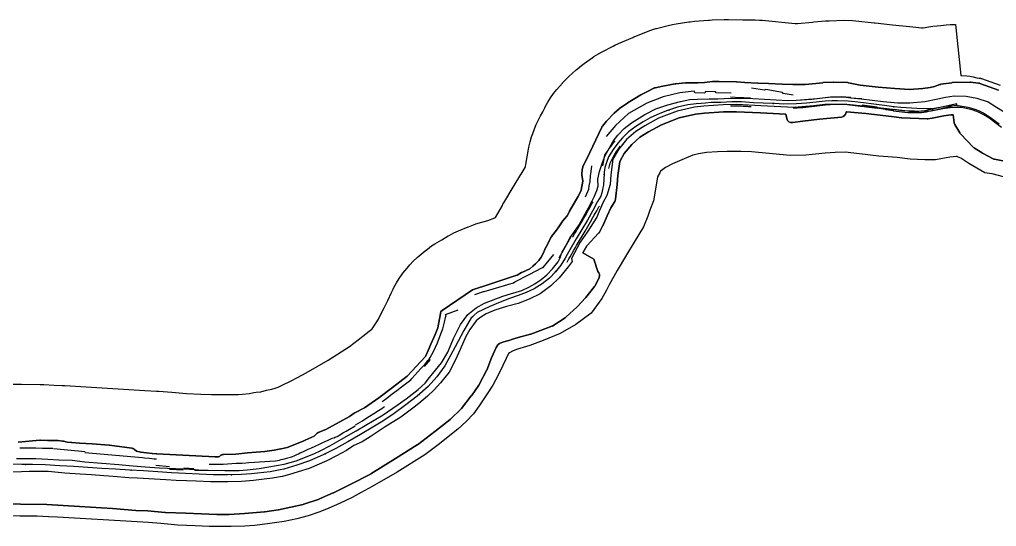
# Model space of a CAD drawing. Header units: inches. Extents: x 91426 to 118597, y 433843 to 446922.
# Drawn here: x 105541 to 106504, y 433852 to 434351 of the extents above; entities that cross this region are included whole.
import ezdxf

# ---------------------------------------------------------------- set-up
doc = ezdxf.new("R2010")
doc.units = ezdxf.units.IN
doc.header["$MEASUREMENT"] = 0
for name, color, linetype, true_color in [('As_waterkering_PWK', 7, 'Continuous', 0x8b0648), ('Beschermingszone_PWK', 7, 'Continuous', 0xde06d3), ('Kernzone_PWK', 7, 'Continuous', 0x33065f), ('Kruinlijnen_PWK', 7, 'Continuous', 0xda0676), ('Kunstwerken_PWK', 7, 'Continuous', 0x2f0602), ('Referentiepunten_PWK', 7, 'Continuous', 0x7e0730)]:
    doc.layers.add(name, color=color, linetype=linetype, true_color=true_color)

msp = doc.modelspace()

# ---------------------------------------------------------------- linework, layer by layer
at = {"layer": 'As_waterkering_PWK'}
for points in [[(106465.1618, 434266.3674), (106454.8722, 434265.9157), (106447.8871, 434264.6457), (106440.2142, 434263.4815), (106435.2929, 434263.3228), (106424.9742, 434263.7461), (106414.6365, 434264.5347), (106409.2233, 434264.7449), (106402.6043, 434265.3465), (106393.2997, 434266.6941), (106382.7653, 434268.0785), (106372.5845, 434269.3575), (106364.0815, 434270.3185), (106357.5683, 434270.8337), (106346.9675, 434271.1593), (106341.2197, 434271.2837), (106334.9353, 434270.9619), (106325.9803, 434270.1673), (106316.4325, 434269.1489), (106306.5989, 434268.4101), (106293.9703, 434267.9457), (106284.8335, 434268.7987), (106273.8207, 434269.1569), (106264.2971, 434269.3691), (106252.5097, 434270.1861), (106242.8873, 434270.3509), (106232.4095, 434269.8189), (106222.3879, 434269.5321), (106216.8429, 434269.1399), (106212.6885, 434268.8299), (106207.7757, 434268.3857), (106199.3321, 434267.3777), (106189.3055, 434265.0445), (106179.4439, 434261.7267), (106171.7803, 434258.6653), (106162.4821, 434254.4377), (106155.4861, 434250.5055), (106148.2965, 434246.1635), (106141.0535, 434240.7663), (106135.1173, 434234.9625), (106130.4193, 434229.6275), (106125.8467, 434223.2343), (106121.3489, 434216.0053), (106119.3611, 434210.6439), (106117.7993, 434205.6983), (106117.1697, 434200.8335), (106117.0291, 434199.4045), (106116.6145, 434194.3127), (106116.2517, 434188.0007), (106115.8369, 434185.6615), (106114.7149, 434180.4887), (106113.6445, 434177.3511), (106110.5995, 434171.9395), (106105.8289, 434163.1999), (106100.4933, 434153.7483), (106095.0329, 434144.5037), (106089.5187, 434135.2437), (106083.3213, 434124.4579), (106080.5352, 434119.7716)], [(106506.3395, 434248.4537), (106496.591, 434255.3284), (106490.7589, 434259.1038), (106486.2509, 434261.3578), (106481.6584, 434263.0764), (106475.6008, 434264.7951), (106467.6837, 434266.0066), (106465.7201, 434266.3919), (106465.1618, 434266.3674)], [(106080.5352, 434119.7716), (106078.4875, 434116.3273), (106074.3069, 434109.3221), (106068.9775, 434102.5743), (106063.0621, 434096.5621), (106055.8553, 434090.7801), (106048.0461, 434086.0765), (106040.2605, 434082.4211), (106032.2953, 434079.2593), (106023.6149, 434076.5603), (106014.6827, 434072.7587), (106004.4962, 434068.3931), (105991.7962, 434062.5722), (105986.1077, 434057.2806), (105978.8316, 434044.7128), (105970.2275, 434028.8141), (105965.9171, 434020.7933), (105960.1517, 434010.1555), (105952.2991, 433998.9999), (105943.4823, 433989.5451), (105932.8397, 433980.1159), (105921.6393, 433971.4831), (105910.1881, 433963.0783), (105899.0195, 433955.5927), (105889.0455, 433949.4263), (105876.9023, 433942.2203), (105864.5269, 433935.1817), (105852.5639, 433928.4579), (105840.1655, 433922.2329), (105826.5683, 433916.4107), (105814.3043, 433911.9279), (105801.4729, 433908.2107), (105797.8369, 433907.5003)], [(105797.8369, 433907.5003), (105787.8711, 433905.5533), (105775.3177, 433904.0657), (105769.5547, 433903.4573), (105759.7855, 433902.7465), (105745.8851, 433902.4141), (105731.9077, 433902.4879), (105718.0115, 433903.0657), (105704.5515, 433903.6973), (105690.8945, 433904.5955), (105677.4081, 433905.5259), (105663.2467, 433906.3983), (105649.6791, 433907.1125), (105635.5117, 433908.1301), (105621.9717, 433908.8397), (105608.4285, 433909.9029), (105594.5701, 433910.6169), (105580.5479, 433911.4577), (105566.3699, 433912.2283), (105553.9065, 433912.8289), (105543.1159, 433912.6759), (105531.8079, 433913.1071)]]:
    msp.add_lwpolyline(points, dxfattribs=at)
at = {"layer": 'Beschermingszone_PWK'}
for points in [[(105526.4925, 433992.0424), (105542.4523, 433991.9242), (105543.0107, 433991.9181), (105561.3993, 433991.6536), (105564.8916, 433991.527), (105575.1067, 433990.9331), (105583.0714, 433990.7022), (105585.5689, 433990.5907), (105664.3584, 433985.8396), (105676.0757, 433985.1886), (105676.8704, 433985.1405), (105678.2137, 433985.0411), (105691.046, 433983.9828), (105691.1141, 433983.9771), (105705.6663, 433982.7645), (105719.4808, 433982.0737), (105730.0511, 433981.7399), (105737.9164, 433981.7399), (105738.8465, 433981.7345), (105748.8284, 433981.6185), (105756.8368, 433981.8047), (105760.5706, 433982.0762), (105767.4744, 433982.8529), (105771.7281, 433983.5619), (105774.3069, 433983.9486), (105778.6597, 433984.529), (105784.49, 433985.8505), (105789.7025, 433987.1116), (105792.8944, 433988.0982), (105795.7273, 433989.1137), (105799.7299, 433990.8568), (105808.5468, 433995.2108), (105814.8991, 433998.387), (105823.3788, 434003.2172), (105845.2159, 434015.7306), (105865.9611, 434028.942), (105874.7029, 434035.5933), (105883.8651, 434042.9231), (105884.1845, 434043.1773), (105888.0638, 434046.2484), (105888.3757, 434046.538), (105892.4077, 434052.5431), (105894.6, 434055.9882), (105896.4291, 434059.5203), (105900.2701, 434067.3186), (105903.4125, 434073.8548), (105903.739, 434074.526), (105907.604, 434082.3768), (105909.1035, 434085.5898), (105909.8483, 434087.1421), (105912.3161, 434091.759), (105915.0805, 434096.2046), (105918.1298, 434100.4599), (105918.8075, 434101.3305), (105922.7762, 434106.3576), (105925.4197, 434109.5337), (105928.9983, 434113.3546), (105932.8192, 434116.9333), (105934.7584, 434118.5801), (105940.7116, 434123.4749), (105942.8191, 434125.1491), (105947.0744, 434128.1984), (105950.3603, 434130.2803), (105956.9749, 434134.2491), (105957.1902, 434134.3778), (105963.4079, 434138.0819), (105964.3523, 434138.6358), (105968.9692, 434141.1036), (105973.5831, 434143.2), (105983.1081, 434147.1687), (105983.2627, 434147.2329), (105988.1622, 434149.077), (105990.757, 434149.9088), (106002.4234, 434153.4307), (106009.2726, 434155.9675), (106010.1223, 434156.323), (106016.7594, 434168.2307), (106017.3559, 434169.2821), (106018.1912, 434170.6952), (106027.5442, 434186.1536), (106034.9152, 434198.5679), (106035.2373, 434199.1056), (106039.1007, 434205.4979), (106039.5127, 434206.6455), (106039.8425, 434208.5143), (106042.4616, 434223.705), (106042.8356, 434225.7197), (106044.0243, 434230.818), (106045.544, 434235.8276), (106046.738, 434239.1081), (106049.5161, 434246.2519), (106050.1662, 434247.8709), (106052.3267, 434252.6393), (106054.4315, 434256.6208), (106056.5532, 434260.3746), (106058.5693, 434264.5747), (106058.9413, 434265.3393), (106061.4091, 434269.9562), (106064.1735, 434274.4018), (106067.2228, 434278.6571), (106070.4056, 434282.5457), (106075.8296, 434288.7634), (106075.9679, 434288.9216), (106079.5465, 434292.7425), (106082.3013, 434295.3691), (106089.5773, 434301.9837), (106090.6435, 434302.9357), (106094.6902, 434306.2568), (106097.2986, 434308.1757), (106105.3684, 434313.8642), (106107.0153, 434314.9947), (106111.4609, 434317.7591), (106114.3712, 434319.3597), (106125.7483, 434325.3129), (106127.455, 434326.18), (106131.3245, 434327.9618), (106145.2152, 434333.915), (106146.114, 434334.2937), (106146.5967, 434334.4918), (106158.6353, 434339.3866), (106163.0521, 434341.0326), (106168.0617, 434342.5522), (106168.7219, 434342.7261), (106179.9667, 434345.6365), (106184.4049, 434346.6514), (106188.1033, 434347.2972), (106200.4064, 434349.1493), (106201.8731, 434349.3563), (106206.1203, 434349.8005), (106219.7464, 434350.8588), (106220.7091, 434350.9277), (106223.3054, 434351.0556), (106235.3439, 434351.4524), (106237.9799, 434351.4959), (106239.4475, 434351.4824), (106253.5546, 434351.2236), (106265.8095, 434351.0946), (106270.1997, 434350.9277), (106272.8718, 434350.7076), (106305.212, 434347.4965), (106307.6696, 434347.5595), (106322.4049, 434348.9998), (106323.6972, 434349.1155), (106335.0743, 434350.0416), (106336.3322, 434350.134), (106338.7091, 434350.2543), (106353.5258, 434350.7835), (106361.6134, 434350.6631), (106365.1515, 434350.3522), (106383.1432, 434348.3678), (106384.0847, 434348.2584), (106401.0604, 434346.1822), (106418.0309, 434344.7171), (106421.0728, 434344.3958), (106429.7358, 434343.3129), (106431.3692, 434343.2323), (106436.7823, 434344.2265), (106440.7924, 434344.8583), (106445.0987, 434345.3071), (106448.7382, 434345.5871), (106454.1031, 434346.2061), (106458.0408, 434346.5621), (106463.273, 434346.7334), (106468.5906, 434296.3589), (106469.551, 434296.266), (106474.2597, 434296.0363), (106477.4773, 434295.7047), (106480.6405, 434295.0287), (106484.1931, 434294.0665), (106486.542, 434293.7879), (106486.5738, 434293.784), (106486.6374, 434293.776), (106486.6692, 434293.7719), (106486.831, 434293.7479), (106487.1538, 434293.6946), (106487.3148, 434293.6654), (106487.4747, 434293.6308), (106487.7934, 434293.5565), (106487.9521, 434293.5168), (106488.1094, 434293.4718), (106488.4225, 434293.3769), (106488.5783, 434293.3268), (106488.6103, 434293.3158), (106488.6742, 434293.2937), (106488.7061, 434293.2825), (106507.3593, 434286.6679)], [(106505.6882, 434281.9554), (106487.035, 434288.57), (106486.9711, 434288.5922), (106486.658, 434288.6871), (106486.3394, 434288.7614), (106486.0165, 434288.8147), (106485.953, 434288.8227), (106478.1478, 434289.7487), (106477.8857, 434289.7728), (106477.4049, 434289.7811), (106460.207, 434289.252), (106460.0338, 434289.2437), (106459.7082, 434289.2116), (106459.6281, 434289.2004), (106448.9124, 434287.6129), (106448.6696, 434287.5708), (106448.351, 434287.4965), (106448.0379, 434287.4016), (106447.9364, 434287.3659), (106442.4846, 434285.3833), (106438.2366, 434284.5574), (106431.0018, 434283.5419), (106417.9886, 434282.6489), (106403.4104, 434283.4229), (106387.0335, 434284.7331), (106369.3339, 434286.8154), (106357.6245, 434289.1573), (106357.6194, 434289.1583), (106357.2965, 434289.2116), (106356.9709, 434289.2437), (106356.7881, 434289.2523), (106343.0297, 434289.6492), (106342.8855, 434289.6513), (106342.6856, 434289.6473), (106332.7637, 434289.2504), (106332.6366, 434289.2437), (106332.4808, 434289.231), (106314.9403, 434287.5293), (106303.1017, 434287.272), (106292.3006, 434287.6624), (106279.1059, 434288.3221), (106279.0413, 434288.3249), (106268.3351, 434288.7214), (106255.519, 434289.2446), (106247.4555, 434290.0249), (106247.3009, 434290.0374), (106247.1207, 434290.0459), (106230.2974, 434290.5399), (106230.1506, 434290.5421), (106229.9286, 434290.5372), (106223.9755, 434290.2726), (106223.8705, 434290.2668), (106223.7081, 434290.2535), (106215.7847, 434289.4742), (106209.234, 434289.2173), (106197.5314, 434288.9888), (106197.302, 434288.9791), (106197.1518, 434288.967), (106187.4945, 434288.041), (106187.3191, 434288.021), (106187.1027, 434287.9877), (106174.9096, 434285.8358), (106174.8031, 434285.8158), (106174.7502, 434285.805), (106167.3641, 434284.2527), (106167.0984, 434284.1892), (106166.7853, 434284.0943), (106166.4791, 434283.979), (106166.1811, 434283.844), (106166.1186, 434283.8126), (106159.203, 434280.2813), (106153.6657, 434277.5126), (106153.4018, 434277.3706), (106153.302, 434277.3115), (106147.2303, 434273.6156), (106140.6293, 434269.6551), (106140.4239, 434269.5249), (106140.321, 434269.4543), (106132.2511, 434263.7657), (106132.0881, 434263.6458), (106131.8352, 434263.4382), (106131.8038, 434263.4105), (106126.909, 434259.0449), (106126.7016, 434258.8489), (106126.6693, 434258.8163), (106119.5256, 434251.5402), (106119.3342, 434251.334), (106119.2523, 434251.2382), (106115.2835, 434246.4757), (106115.1578, 434246.3186), (106114.9673, 434246.0527), (106114.7945, 434245.7748), (106114.6402, 434245.4862), (106114.6001, 434245.4029), (106099.9581, 434214.2722), (106098.2843, 434211.0534), (106098.236, 434210.958), (106098.1686, 434210.8156), (106096.1842, 434206.45), (106096.1166, 434206.2944), (106096.0013, 434205.9882), (106095.9064, 434205.6751), (106095.8321, 434205.3565), (106095.7913, 434205.1227), (106094.9976, 434199.831), (106094.9851, 434199.7419), (106094.953, 434199.4163), (106094.9423, 434199.0893), (106094.953, 434198.7623), (106094.9851, 434198.4367), (106095.006, 434198.2938), (106095.9827, 434192.2331), (106094.3169, 434183.1328), (106093.4169, 434180.8329), (106091.2216, 434176.808), (106082.9234, 434162.5826), (106082.9122, 434162.5632), (106082.7685, 434162.296), (106080.5694, 434157.8895), (106076.1227, 434152.5456), (106075.9994, 434152.3913), (106075.8089, 434152.1254), (106075.806, 434152.121), (106072.3907, 434146.9982), (106070.1294, 434143.7318), (106065.0739, 434137.38), (106065.0192, 434137.3101), (106064.8287, 434137.0442), (106064.6559, 434136.7663), (106064.5139, 434136.5023), (106059.7514, 434126.9772), (106059.7391, 434126.9526), (106059.695, 434126.8609), (106058.622, 434124.5684), (106056.84, 434120.7614), (106054.9657, 434117.2472), (106052.5241, 434113.9918), (106049.4809, 434110.4803), (106046.9021, 434108.3705), (106046.8983, 434108.3673), (106046.8945, 434108.3642), (106043.6626, 434105.7094), (106035.88, 434102.0034), (106035.8182, 434101.9737), (106035.7646, 434101.9484), (106035.6521, 434101.8876), (106031.2355, 434099.5003), (106031.1531, 434099.4557), (106004.2396, 434090.6533), (105987.2881, 434085.0289), (105957.3722, 434064.5002), (105956.072, 434063.608), (105955.7029, 434061.6315), (105955.692, 434061.5741), (105953.0868, 434047.628), (105950.4936, 434040.8721), (105944.9745, 434028.5484), (105944.7931, 434028.1431), (105941.1512, 434019.1331), (105923.0749, 433999.8551), (105908.4676, 433988.672), (105895.1837, 433978.502), (105880.9996, 433968.5462), (105871.2777, 433963.6852), (105870.9151, 433963.5039), (105870.5863, 433963.2665), (105866.0727, 433960.0066), (105842.7846, 433947.1982), (105835.2495, 433944.1331), (105835.2201, 433944.121), (105834.3129, 433943.7521), (105833.598, 433943.0371), (105831.1976, 433940.6368), (105822.2721, 433936.5869), (105820.4614, 433935.8522), (105804.5747, 433929.4054), (105798.7181, 433928.3073), (105798.6641, 433928.2968), (105798.4944, 433928.26), (105791.9832, 433926.7279), (105782.5565, 433925.4541), (105774.0161, 433924.7289), (105765.6954, 433924.0685), (105765.5954, 433924.0596), (105754.2819, 433922.9327), (105742.0415, 433922.6723), (105741.8209, 433922.6627), (105741.4953, 433922.6306), (105741.1724, 433922.5773), (105740.8538, 433922.503), (105740.5407, 433922.4081), (105740.2345, 433922.2928), (105739.9365, 433922.1578), (105739.6479, 433922.0035), (105739.37, 433921.8307), (105739.1041, 433921.6402), (105738.8512, 433921.4326), (105738.6124, 433921.2089), (105738.3887, 433920.9701), (105738.1811, 433920.7172), (105738.0145, 433920.4868), (105736.9186, 433920.4223), (105733.62, 433920.4223), (105676.1993, 433923.3264), (105676.0855, 433923.3309), (105671.5645, 433923.4565), (105660.4522, 433924.8455), (105656.3869, 433925.8444), (105654.1297, 433927.6572), (105654.0425, 433927.7257), (105653.7766, 433927.9162), (105653.4987, 433928.089), (105653.2101, 433928.2433), (105652.9121, 433928.3783), (105652.6059, 433928.4936), (105652.2928, 433928.5885), (105651.9742, 433928.6628), (105651.6787, 433928.7124), (105629.5307, 433931.7529), (105629.5033, 433931.7566), (105629.2495, 433931.7835), (105612.713, 433933.1065), (105612.6412, 433933.1117), (105612.5223, 433933.1181), (105599.9332, 433933.6425), (105592.3708, 433934.2945), (105592.331, 433934.2978), (105587.7732, 433934.6541), (105584.4058, 433935.6825), (105584.2395, 433935.7301), (105583.9209, 433935.8044), (105583.598, 433935.8577), (105583.4121, 433935.8787), (105579.1788, 433936.2756), (105579.0391, 433936.2867), (105578.777, 433936.297), (105568.6506, 433936.4285), (105561.5668, 433936.6908), (105561.3818, 433936.6942), (105561.0548, 433936.6835), (105560.9236, 433936.6732), (105539.5887, 433934.7099)], [(106515.3326, 434195.1106), (106499.3085, 434199.367), (106499.1629, 434199.4294), (106492.0644, 434200.1899), (106476.3822, 434209.5246), (106468.4027, 434214.6543), (106465.3382, 434216.2344), (106464.8522, 434216.4001), (106463.7458, 434216.454), (106463.7357, 434216.455), (106461.1786, 434216.16), (106457.6859, 434215.8913), (106443.5113, 434213.2878), (106432.9677, 434212.9949), (106418.4517, 434213.7118), (106405.8969, 434215.2811), (106387.5746, 434216.8629), (106368.597, 434219.1839), (106354.5229, 434220.7362), (106344.4864, 434220.3777), (106334.6478, 434219.5769), (106315.6693, 434217.7219), (106300.4373, 434217.3313), (106262.2288, 434221.1251), (106251.6779, 434221.2361), (106238.3452, 434221.4808), (106228.7023, 434221.1629), (106217.98, 434220.3301), (106210.0247, 434219.1325), (106204.5172, 434217.707), (106195.9946, 434214.2418), (106184.3085, 434209.2335), (106177.5689, 434205.7069), (106174.7318, 434203.707), (106172.6407, 434201.806), (106171.8679, 434200.196), (106169.6498, 434196.2716), (106167.9088, 434186.1742), (106165.5274, 434172.6797), (106162.2022, 434163.6541), (106160.0517, 434157.6632), (106155.7837, 434147.2305), (106146.5963, 434132.0295), (106139.0496, 434119.3193), (106129.8782, 434104.161), (106121.862, 434089.7789), (106119.3408, 434084.7366), (106114.905, 434076.5654), (106104.2798, 434061.8271), (106089.2203, 434050.8463), (106073.6847, 434041.9969), (106056.9555, 434034.9979), (106043.8233, 434030.1341), (106030.7614, 434026.1909), (106026.877, 434024.5724), (106023.7922, 434022.7347), (106022.8691, 434022.1808), (106020.4742, 434017.3163), (106017.1649, 434010.433), (106012.4714, 434000.9036), (106007.3803, 433991.0726), (106001.2264, 433981.4022), (105994.0026, 433970.6434), (105988.148, 433962.7622), (105981.039, 433955.1792), (105972.7701, 433947.5009), (105964.9759, 433941.3305), (105954.6788, 433933.0929), (105940.3013, 433922.1535), (105913.2481, 433905.0456), (105888.612, 433890.8869), (105877.5761, 433885.0106), (105868.6163, 433880.3104), (105856.3635, 433874.4055), (105845.8523, 433869.6276), (105836.8144, 433866.1129), (105825.3254, 433861.9795), (105814.1453, 433859.2746), (105801.6661, 433856.446), (105792.296, 433855.1967), (105785.4397, 433854.054), (105772.5567, 433852.6046), (105763.0667, 433851.9144), (105749.5841, 433851.6009), (105737.6257, 433851.7399), (105727.999, 433851.7399), (105714.1828, 433852.1762), (105697.02, 433853.0344), (105680.3394, 433854.4244), (105668.1959, 433855.426), (105656.8403, 433856.0568), (105578.5239, 433860.7794), (105569.4496, 433861.0424), (105558.4367, 433861.6827), (105541.3149, 433861.9291), (105522.4427, 433862.0689)]]:
    msp.add_lwpolyline(points, dxfattribs=at)
msp.add_lwpolyline([(105515.3742, 433874.2486), (105541.872, 433873.5692), (105567.9277, 433873.1783), (105600.0768, 433871.226), (105632.4609, 433869.2514), (105655.6512, 433867.5187), (105667.0622, 433866.9941), (105684.4831, 433865.5424, 0.01072185), (105684.6971, 433865.5291), (105704.7662, 433864.721), (105720.1896, 433864.0618), (105735.362, 433863.3785, 0.01430497), (105735.648, 433863.3738), (105747.4007, 433863.5171, 0.01082745), (105747.6171, 433863.5244), (105762.6112, 433864.3574), (105782.519, 433866.0164, 0.01508028), (105782.8186, 433866.0505), (105795.9326, 433867.9447, 0.01880899), (105796.3025, 433868.0124), (105820.4921, 433873.3879, 0.0257718), (105820.9885, 433873.5254), (105836.1618, 433878.5832, 0.02337597), (105836.5977, 433878.7515), (105850.0149, 433884.6666, 0.01043193), (105850.204, 433884.7547), (105866.6535, 433892.8423), (105886.7505, 433903.3038, 0.01715298), (105887.0491, 433903.4725), (105911.596, 433918.4734), (105932.6493, 433931.9585, 0.02005138), (105932.9779, 433932.1881), (105950.2857, 433945.3419), (105965.2746, 433957.249, 0.02271035), (105965.6169, 433957.5472), (105975.8808, 433967.3446, 0.03608541), (105976.3649, 433967.8786), (105986.0637, 433980.2632, 0.01341364), (105986.2234, 433980.4787), (105993.6496, 433991.0877, 0.03227322), (105993.9845, 433991.6387), (106001.0961, 434005.2435, 0.02919554), (106001.3358, 434005.7754), (106005.9491, 434017.8513), (106010.6664, 434028.1846), (106012.1173, 434030.6027), (106012.6598, 434031.1453), (106013.754, 434031.9111), (106014.4468, 434032.2726), (106018.1204, 434033.7421), (106025.4405, 434035.7492, 0.01068918), (106025.6454, 434035.8101), (106032.4239, 434037.9843), (106044.3841, 434041.1103, 0.02661265), (106044.8908, 434041.272), (106054.4494, 434044.8927), (106065.5233, 434049.0058, 0.05562887), (106066.5138, 434049.5049), (106078.5686, 434057.3668, 0.04118447), (106079.2181, 434057.8711), (106090.4949, 434068.2211, 0.01979976), (106090.7757, 434068.5001), (106098.7185, 434077.0423, 0.01817741), (106098.9561, 434077.3173), (106107.6, 434088.0867, 0.0545091), (106108.1842, 434089.0033), (106112.1286, 434096.9941, 0.3465956), (106110.8461, 434103.0482), (106106.9341, 434115.0787), (106096.0421, 434121.4542), (106100.0471, 434128.4038), (106111.5578, 434140.6819, 0.06589558), (106112.3219, 434141.7487), (106115.4969, 434147.7018, 0.02166959), (106115.684, 434148.0925), (106119.8776, 434157.9213), (106123.5606, 434165.6682), (106127.5285, 434172.1962, 0.10941034), (106128.2255, 434174.2431), (106129.8297, 434188.7333), (106130.4493, 434197.5309), (106132.4751, 434211.5925), (106136.8315, 434219.3251), (106144.1418, 434228.3131), (106152.3066, 434235.3974), (106160.6548, 434240.7991), (106173.5084, 434247.73), (106190.8885, 434254.4049), (106207.1745, 434258.1633), (106215.8876, 434259.0346), (106234.5271, 434260.338), (106247.3573, 434260.5946), (106271.0298, 434259.5484), (106295.9871, 434258.1016), (106296.8936, 434253.7588, 0.39308351), (106302.4517, 434249.8247), (106312.6616, 434251.1919), (106329.3751, 434253.1659), (106350.8897, 434255.2778, 0.35753786), (106355.3765, 434259.7575), (106355.4563, 434260.5572), (106355.9622, 434260.5572), (106374.899, 434258.7414), (106400.2904, 434255.9785), (106409.9488, 434254.6555, 0.02458295), (106410.4383, 434254.6128), (106435.1859, 434253.6764, 0.0437524), (106436.0582, 434253.7197), (106440.1128, 434254.279, 0.01120376), (106440.334, 434254.3146), (106451.7498, 434256.414), (106458.7181, 434257.4095), (106461.079, 434257.5368), (106462.0489, 434249.7008, 0.09989822), (106462.6754, 434247.8244), (106467.3773, 434239.6393, 0.06277014), (106468.1309, 434238.6414), (106481.0259, 434225.4007, 0.0605037), (106481.9651, 434224.6447), (106489.434, 434219.9943, 0.01673343), (106489.7238, 434219.8271), (106500.2927, 434214.1902, 0.07601951), (106501.7187, 434213.6886), (106514.8554, 434211.21, 0.11672054)], format="xyb", dxfattribs=at)
at = {"layer": 'Kernzone_PWK'}
msp.add_lwpolyline([(105539.5887, 433934.7099), (105560.9236, 433936.6732), (105561.0548, 433936.6835), (105561.3818, 433936.6942), (105561.5668, 433936.6908), (105568.6506, 433936.4285), (105578.777, 433936.297), (105579.0391, 433936.2867), (105579.1788, 433936.2756), (105583.4121, 433935.8787), (105583.598, 433935.8577), (105583.9209, 433935.8044), (105584.2395, 433935.7301), (105584.4058, 433935.6825), (105587.7732, 433934.6541), (105592.331, 433934.2978), (105592.3708, 433934.2945), (105599.9332, 433933.6425), (105612.5223, 433933.1181), (105612.6412, 433933.1117), (105612.713, 433933.1065), (105629.2495, 433931.7835), (105629.5033, 433931.7566), (105629.5307, 433931.7529), (105651.6787, 433928.7124), (105651.9742, 433928.6628), (105652.2928, 433928.5885), (105652.6059, 433928.4936), (105652.9121, 433928.3783), (105653.2101, 433928.2433), (105653.4987, 433928.089), (105653.7766, 433927.9162), (105654.0425, 433927.7257), (105654.1297, 433927.6572), (105656.3869, 433925.8444), (105660.4522, 433924.8455), (105671.5645, 433923.4565), (105676.0855, 433923.3309), (105676.1993, 433923.3264), (105733.62, 433920.4223), (105736.9186, 433920.4223), (105738.0145, 433920.4868), (105738.1811, 433920.7172), (105738.3887, 433920.9701), (105738.6124, 433921.2089), (105738.8512, 433921.4326), (105739.1041, 433921.6402), (105739.37, 433921.8307), (105739.6479, 433922.0035), (105739.9365, 433922.1578), (105740.2345, 433922.2928), (105740.5407, 433922.4081), (105740.8538, 433922.503), (105741.1724, 433922.5773), (105741.4953, 433922.6306), (105741.8209, 433922.6627), (105742.0415, 433922.6723), (105754.2819, 433922.9327), (105765.5954, 433924.0596), (105765.6954, 433924.0685), (105774.0161, 433924.7289), (105782.5565, 433925.4541), (105791.9832, 433926.7279), (105798.4944, 433928.26), (105798.6641, 433928.2968), (105798.7181, 433928.3073), (105804.5747, 433929.4054), (105820.4614, 433935.8522), (105822.2721, 433936.5869), (105831.1976, 433940.6368), (105833.598, 433943.0371), (105834.3129, 433943.7521), (105835.2201, 433944.121), (105835.2495, 433944.1331), (105842.7846, 433947.1982), (105866.0727, 433960.0066), (105870.5863, 433963.2665), (105870.9151, 433963.5039), (105871.2777, 433963.6852), (105880.9996, 433968.5462), (105895.1837, 433978.502), (105908.4676, 433988.672), (105923.0749, 433999.8551), (105941.1512, 434019.1331), (105944.7931, 434028.1431), (105944.9745, 434028.5484), (105950.4936, 434040.8721), (105953.0868, 434047.628), (105955.692, 434061.5741), (105955.7029, 434061.6315), (105956.072, 434063.608), (105957.3722, 434064.5002), (105987.2881, 434085.0289), (106004.2396, 434090.6533), (106031.1531, 434099.4557), (106031.2355, 434099.5003), (106035.6521, 434101.8876), (106035.7646, 434101.9484), (106035.8182, 434101.9737), (106035.88, 434102.0034), (106043.6626, 434105.7094), (106046.8945, 434108.3642), (106046.8983, 434108.3673), (106046.9021, 434108.3705), (106049.4809, 434110.4803), (106052.5241, 434113.9918), (106054.9657, 434117.2472), (106056.84, 434120.7614), (106058.622, 434124.5684), (106059.695, 434126.8609), (106059.7391, 434126.9526), (106059.7514, 434126.9772), (106064.5139, 434136.5023), (106064.6559, 434136.7663), (106064.8287, 434137.0442), (106065.0192, 434137.3101), (106065.0739, 434137.38), (106070.1294, 434143.7318), (106072.3907, 434146.9982), (106075.806, 434152.121), (106075.8089, 434152.1254), (106075.9994, 434152.3913), (106076.1227, 434152.5456), (106080.5694, 434157.8895), (106082.7685, 434162.296), (106082.9122, 434162.5632), (106082.9234, 434162.5826), (106091.2216, 434176.808), (106093.4169, 434180.8329), (106094.3169, 434183.1328), (106095.9827, 434192.2331), (106095.006, 434198.2938), (106094.9851, 434198.4367), (106094.953, 434198.7623), (106094.9423, 434199.0893), (106094.953, 434199.4163), (106094.9851, 434199.7419), (106094.9976, 434199.831), (106095.7913, 434205.1227), (106095.8321, 434205.3565), (106095.9064, 434205.6751), (106096.0013, 434205.9882), (106096.1166, 434206.2944), (106096.1842, 434206.45), (106098.1686, 434210.8156), (106098.236, 434210.958), (106098.2843, 434211.0534), (106099.9581, 434214.2722), (106114.6001, 434245.4029), (106114.6402, 434245.4862), (106114.7945, 434245.7748), (106114.9673, 434246.0527), (106115.1578, 434246.3186), (106115.2835, 434246.4757), (106119.2523, 434251.2382), (106119.3342, 434251.334), (106119.5256, 434251.5402), (106126.6693, 434258.8163), (106126.7016, 434258.8489), (106126.909, 434259.0449), (106131.8038, 434263.4105), (106131.8352, 434263.4382), (106132.0881, 434263.6458), (106132.2511, 434263.7657), (106140.321, 434269.4543), (106140.4239, 434269.5249), (106140.6293, 434269.6551), (106147.2303, 434273.6156), (106153.302, 434277.3115), (106153.4018, 434277.3706), (106153.6657, 434277.5126), (106159.203, 434280.2813), (106166.1186, 434283.8126), (106166.1811, 434283.844), (106166.4791, 434283.979), (106166.7853, 434284.0943), (106167.0984, 434284.1892), (106167.3641, 434284.2527), (106174.7502, 434285.805), (106174.8031, 434285.8158), (106174.9096, 434285.8358), (106187.1027, 434287.9877), (106187.3191, 434288.021), (106187.4945, 434288.041), (106197.1518, 434288.967), (106197.302, 434288.9791), (106197.5314, 434288.9888), (106209.234, 434289.2173), (106215.7847, 434289.4742), (106223.7081, 434290.2535), (106223.8705, 434290.2668), (106223.9755, 434290.2726), (106229.9286, 434290.5372), (106230.1506, 434290.5421), (106230.2974, 434290.5399), (106247.1207, 434290.0459), (106247.3009, 434290.0374), (106247.4555, 434290.0249), (106255.519, 434289.2446), (106268.3351, 434288.7214), (106279.0413, 434288.3249), (106279.1059, 434288.3221), (106292.3006, 434287.6624), (106303.1017, 434287.272), (106314.9403, 434287.5293), (106332.4808, 434289.231), (106332.6366, 434289.2437), (106332.7637, 434289.2504), (106342.6856, 434289.6473), (106342.8855, 434289.6513), (106343.0297, 434289.6492), (106356.7881, 434289.2523), (106356.9709, 434289.2437), (106357.2965, 434289.2116), (106357.6194, 434289.1583), (106357.6245, 434289.1573), (106369.3339, 434286.8154), (106387.0335, 434284.7331), (106403.4104, 434283.4229), (106417.9886, 434282.6489), (106431.0018, 434283.5419), (106438.2366, 434284.5574), (106442.4846, 434285.3833), (106447.9364, 434287.3659), (106448.0379, 434287.4016), (106448.351, 434287.4965), (106448.6696, 434287.5708), (106448.9124, 434287.6129), (106459.6281, 434289.2004), (106459.7082, 434289.2116), (106460.0338, 434289.2437), (106460.207, 434289.252), (106477.4049, 434289.7811), (106477.8857, 434289.7728), (106478.1478, 434289.7487), (106485.953, 434288.8227), (106486.0165, 434288.8147), (106486.3394, 434288.7614), (106486.658, 434288.6871), (106486.9711, 434288.5922), (106487.035, 434288.57), (106505.6882, 434281.9554)], dxfattribs=at)
msp.add_lwpolyline([(106514.8554, 434211.21), (106501.7187, 434213.6886, -0.07601951), (106500.2927, 434214.1902), (106489.7238, 434219.8271, -0.01673342), (106489.434, 434219.9943), (106481.9651, 434224.6447, -0.0605037), (106481.0259, 434225.4007), (106468.1309, 434238.6414, -0.06277015), (106467.3773, 434239.6393), (106462.6754, 434247.8244, -0.09989822), (106462.0489, 434249.7008), (106461.079, 434257.5368), (106458.7181, 434257.4095), (106451.7498, 434256.414), (106440.334, 434254.3146, -0.01120377), (106440.1128, 434254.279), (106436.0582, 434253.7197, -0.04375241), (106435.1859, 434253.6764), (106410.4383, 434254.6128, -0.02458294), (106409.9488, 434254.6555), (106400.2904, 434255.9785), (106374.899, 434258.7414), (106355.9622, 434260.5572), (106355.4563, 434260.5572), (106355.3765, 434259.7575, -0.35753786), (106350.8897, 434255.2778), (106329.3751, 434253.1659), (106312.6616, 434251.1919), (106302.4517, 434249.8247, -0.39308351), (106296.8936, 434253.7588), (106295.9871, 434258.1016), (106271.0298, 434259.5484), (106247.3573, 434260.5946), (106234.5271, 434260.338), (106215.8876, 434259.0346), (106207.1745, 434258.1633), (106190.8885, 434254.4049), (106173.5084, 434247.73), (106160.6548, 434240.7991), (106152.3066, 434235.3974), (106144.1418, 434228.3131), (106136.8315, 434219.3251), (106132.4751, 434211.5925), (106130.4493, 434197.5309), (106129.8297, 434188.7333), (106128.2255, 434174.2431, -0.10941034), (106127.5285, 434172.1962), (106123.5606, 434165.6682), (106119.8776, 434157.9213), (106115.684, 434148.0925, -0.02166958), (106115.4969, 434147.7018), (106112.3219, 434141.7487, -0.06589558), (106111.5578, 434140.6819), (106100.0471, 434128.4038), (106096.0421, 434121.4542), (106106.9341, 434115.0787), (106110.8461, 434103.0482, -0.3465956), (106112.1286, 434096.9941), (106108.1842, 434089.0033, -0.0545091), (106107.6, 434088.0867), (106098.9561, 434077.3173, -0.01817741), (106098.7185, 434077.0423), (106090.7757, 434068.5001, -0.01979976), (106090.4949, 434068.2211), (106079.2181, 434057.8711, -0.04118447), (106078.5686, 434057.3668), (106066.5138, 434049.5049, -0.05562887), (106065.5233, 434049.0058), (106054.4494, 434044.8927), (106044.8908, 434041.272, -0.02661263), (106044.3841, 434041.1103), (106032.4239, 434037.9843), (106025.6454, 434035.8101, -0.01068918), (106025.4405, 434035.7492), (106018.1204, 434033.7421), (106014.4468, 434032.2726), (106013.754, 434031.9111), (106012.6598, 434031.1453), (106012.1173, 434030.6027), (106010.6664, 434028.1846), (106005.9491, 434017.8513), (106001.3358, 434005.7754, -0.02919554), (106001.0961, 434005.2435), (105993.9845, 433991.6387, -0.03227322), (105993.6496, 433991.0877), (105986.2234, 433980.4787, -0.01341364), (105986.0637, 433980.2632), (105976.3649, 433967.8786, -0.03608541), (105975.8808, 433967.3446), (105965.6169, 433957.5472, -0.02271035), (105965.2746, 433957.249), (105950.2857, 433945.3419), (105932.9779, 433932.1881, -0.02005138), (105932.6493, 433931.9585), (105911.596, 433918.4734), (105887.0491, 433903.4725, -0.01715298), (105886.7505, 433903.3038), (105866.6535, 433892.8423), (105850.204, 433884.7547, -0.01043193), (105850.0149, 433884.6666), (105836.5977, 433878.7515, -0.02337597), (105836.1618, 433878.5832), (105820.9885, 433873.5254, -0.0257718), (105820.4921, 433873.3879), (105796.3025, 433868.0124, -0.01880899), (105795.9326, 433867.9447), (105782.8186, 433866.0505, -0.01508027), (105782.519, 433866.0164), (105762.6112, 433864.3574), (105747.6171, 433863.5244, -0.01082745), (105747.4007, 433863.5171), (105735.648, 433863.3738, -0.01430497), (105735.362, 433863.3785), (105720.1896, 433864.0618), (105704.7662, 433864.721), (105684.6971, 433865.5291, -0.01072185), (105684.4831, 433865.5424), (105667.0622, 433866.9941), (105655.6512, 433867.5187), (105632.4609, 433869.2514), (105600.0768, 433871.226), (105567.9277, 433873.1783), (105541.872, 433873.5692), (105515.3742, 433874.2486, -0.016071)], format="xyb", dxfattribs=at)
at = {"layer": 'Kruinlijnen_PWK'}
for points in [[(105537.9731, 433918.5349, 0), (105544.3231, 433918.5349, 0), (105557.1554, 433918.6672, 0), (105568.7971, 433917.8734, 0), (105579.6451, 433917.4766, 0), (105593.0066, 433916.9474, 0), (105605.3097, 433915.2276, 0), (105638.9119, 433912.7141, 0), (105648.966, 433911.6557, 0), (105664.8321, 433910.531, 0), (105678.5994, 433909.539, 0), (105702.9412, 433908.3484, 0), (105714.0537, 433907.687, 0), (105721.0651, 433907.2901, 0), (105743.4225, 433906.7609, 0), (105757.3131, 433906.8932, 0), (105765.2972, 433907.4425, 0), (105777.0246, 433908.7453, 0), (105786.6729, 433910.2664, 0), (105801.6309, 433913.1109, 0), (105813.5372, 433916.2859, 0), (105830.9997, 433923.1651, 0), (105837.7466, 433926.4724, 0), (105846.6102, 433931.2349, 0), (105858.1196, 433937.5849, 0), (105872.6717, 433946.0516, 0), (105899.3947, 433961.7944, 0), (105913.0207, 433971.1871, 0), (105921.8843, 433977.5371, 0), (105933.6583, 433986.7975, 0), (105940.5375, 433993.0153, 0), (105945.0354, 433998.4392, 0), (105956.8094, 434012.9913, 0), (105962.8948, 434023.5747, 0), (105968.4511, 434036.9362, 0), (105975.5948, 434050.6945, 0), (105982.7386, 434060.7487, 0), (105990.9407, 434067.3633, 0), (105999.0571, 434071.8814, 0), (106017.1786, 434078.8286, 0), (106024.7192, 434080.9453, 0), (106035.8318, 434084.3849, 0), (106042.8432, 434087.6922, 0), (106048.6641, 434090.9995, 0), (106054.8818, 434095.1005, 0), (106060.4381, 434099.863, 0), (106066.2589, 434105.5516, 0), (106071.6829, 434112.4308, 0), (106073.6672, 434116.6641, 0), (106074.7256, 434119.7068, 0), (106075.6516, 434121.9558, 0), (106079.885, 434129.2318, 0), (106083.3246, 434136.111, 0), (106087.0287, 434141.535, 0), (106092.4527, 434149.0756, 0), (106100.3902, 434163.6277, 0), (106101.7131, 434165.7444, 0), (106105.285, 434172.7559, 0), (106107.2694, 434176.7247, 0), (106109.7829, 434182.9424, 0), (106110.9736, 434187.308, 0), (106110.709, 434193.9226, 0), (106112.4288, 434201.5955, 0), (106115.4715, 434210.4591, 0), (106117.985, 434217.4706, 0), (106122.3507, 434224.8789, 0), (106125.9226, 434231.6258, 0), (106130.4205, 434237.3144, 0), (106136.9028, 434243.929, 0), (106143.9143, 434249.4852, 0), (106157.1435, 434257.6873, 0), (106167.9914, 434263.3759, 0), (106179.7654, 434267.4769, 0), (106192.3331, 434270.5196, 0), (106201.5404, 434272.4817, 0), (106208.8696, 434272.9009, 0), (106220.5113, 434273.4301, 0), (106229.1103, 434273.4301, 0), (106235.328, 434273.5623, 0), (106239.5613, 434273.8269, 0), (106263.6409, 434273.6266, 0), (106298.0344, 434271.7103, 0), (106306.1042, 434272.1071, 0), (106321.5823, 434273.0332, 0), (106340.1032, 434275.1498, 0), (106344.7334, 434275.4144, 0), (106348.3053, 434275.4144, 0), (106353.2001, 434275.1498, 0), (106360.0793, 434274.2238, 0), (106370.398, 434273.2978, 0), (106391.9085, 434270.6297, 0), (106406.2492, 434269.329, 0), (106418.2877, 434269.4613, 0), (106433.1069, 434270.5839, 0), (106445.8069, 434273.2297, 0), (106453.2153, 434274.9495, 0), (106461.8143, 434276.1401, 0), (106473.5882, 434276.0078, 0), (106484.1716, 434274.0235, 0), (106495.2841, 434270.187, 0), (106503.4862, 434265.0276, 0), (106517.9035, 434256.2321, 0)], [(106508.6974, 434245.0676, 0), (106502.8766, 434249.4332, 0), (106495.9974, 434254.5926, 0), (106490.9703, 434257.6353, 0), (106485.9432, 434260.2811, 0), (106480.5192, 434262.1332, 0), (106474.1692, 434263.853, 0), (106469.1421, 434264.7791, 0), (106464.9088, 434264.7791, 0), (106458.0296, 434264.3822, 0), (106450.6213, 434263.3238, 0), (106439.1119, 434261.2072, 0), (106435.2754, 434260.678, 0), (106410.8014, 434261.604, 0), (106401.1441, 434262.927, 0), (106375.6117, 434265.7051, 0), (106356.2971, 434267.5572, 0), (106345.8461, 434267.5572, 0), (106334.3827, 434267.5541, 0), (106323.5348, 434266.3635, 0), (106311.7608, 434265.3051, 0), (106304.0878, 434264.6437, 0), (106271.3869, 434266.5394, 0), (106247.442, 434267.5977, 0), (106234.2128, 434267.3331, 0), (106215.2951, 434266.0102, 0), (106206.0346, 434265.0842, 0), (106188.8367, 434261.1154, 0), (106170.5804, 434254.104, 0), (106157.0866, 434246.8279, 0), (106148.0908, 434241.0071, 0), (106139.0949, 434233.2018, 0), (106131.0251, 434223.2799, 0), (106125.7334, 434213.8872, 0), (106123.4845, 434198.2768, 0), (106122.823, 434188.884, 0), (106119.7803, 434178.0361, 0), (106116.1652, 434171.3589, 0), (106112.2847, 434163.0686, 0), (106109.8152, 434156.5422, 0), (106100.2902, 434141.9019, 0), (106093.2346, 434132.0241, 0), (106084.7679, 434115.7963, 0), (106085.3844, 434112.9485, 0), (106081.6802, 434107.5245, 0), (106072.5521, 434096.8088, 0), (106064.35, 434088.8713, 0), (106053.8989, 434080.9338, 0), (106043.1833, 434075.7744, 0), (106032.203, 434071.4088, 0), (106020.9582, 434068.3661, 0), (106009.1842, 434065.0588, 0), (106000.8067, 434061.292, 0), (105994.4566, 434057.2351, 0), (105990.9289, 434054.2364, 0), (105984.5788, 434045.9462, 0), (105980.6983, 434038.8906, 0), (105975.2302, 434026.1906, 0), (105970.6441, 434015.96, 0), (105964.2941, 434003.7891, 0), (105955.8274, 433993.2058, 0), (105949.4774, 433986.3266, 0), (105943.1274, 433979.9766, 0), (105934.3079, 433972.7446, 0), (105929.7218, 433969.3932, 0), (105916.669, 433959.5154, 0), (105901.3231, 433949.814, 0), (105886.5064, 433939.9362, 0), (105878.7453, 433934.9973, 0), (105870.455, 433931.2931, 0), (105863.223, 433926.5306, 0), (105853.1689, 433921.4153, 0), (105843.6438, 433916.4764, 0), (105826.5341, 433908.8917, 0), (105815.5337, 433905.4711, 0), (105805.8764, 433902.4284, 0), (105799.8993, 433900.7778, 0), (105790.1979, 433899.3667, 0), (105781.9316, 433898.195, 0), (105771.677, 433896.8972, 0), (105759.6826, 433896.0153, 0), (105746.277, 433895.6625, 0), (105737.9867, 433895.6625, 0), (105729.1672, 433895.6625, 0), (105714.8797, 433896.1917, 0), (105705.5311, 433896.7209, 0), (105695.3005, 433897.0736, 0), (105685.2463, 433897.6028, 0), (105657.3768, 433899.1903, 0), (105648.5573, 433899.7195, 0), (105633.2115, 433900.9542, 0), (105624.2156, 433901.4834, 0), (105611.8684, 433902.5417, 0), (105600.5795, 433903.2473, 0), (105585.7628, 433904.3056, 0), (105569.3586, 433905.7167, 0), (105559.5489, 433905.868, 0), (105550.6613, 433905.7167, 0), (105543.0766, 433905.3639, 0), (105531.2585, 433905.1875, 0)]]:
    msp.add_polyline3d(points, dxfattribs=at)
at = {"layer": 'Kunstwerken_PWK'}
for p, q in [((105945.437, 434016.394), (105939.59, 434009.317)), ((105605.552, 433925.321), (105574.331, 433928.13)), ((105675.174, 433911.94), (105688.611, 433910.695)), ((105688.866, 433908.051), (105702.099, 433907.615)), ((105702.766, 433909.497), (105712.733, 433908.862)), ((105713.421, 433907.16), (105726.787, 433907.113))]:
    msp.add_line(p, q, dxfattribs=at)
for points in [[(106303.118, 434277.067), (106293.461, 434278.705), (106292.675, 434279.512), (106276.314, 434282.375), (106275.134, 434281.714), (106262.063, 434283.938)], [(106242.132, 434278.905), (106227.38, 434279.112), (106226.703, 434280.197), (106217.021, 434280.384), (106216.313, 434278.861), (106206.451, 434279.157), (106205.678, 434280.753), (106191.612, 434279.318), (106175.184, 434275.401), (106158.966, 434269.15), (106141.171, 434258.727), (106128.069, 434247.066), (106118.938, 434236.047)], [(106241.675, 434275.152), (106250.883, 434274.656), (106252.731, 434274.591), (106254.259, 434274.53), (106256.293, 434274.438), (106258.833, 434274.306), (106259.856, 434274.248), (106261.375, 434274.15)], [(106302.437, 434271.747), (106326.481, 434273.568), (106338.062, 434275.069), (106351.198, 434275.679), (106359.499, 434275.075), (106360.165, 434274.195), (106370.089, 434273.692), (106370.97, 434273.64)], [(106241.663, 434266.541), (106245.47, 434266.418), (106246.309, 434266.401), (106248.685, 434266.347), (106250.626, 434266.29), (106252.431, 434266.227), (106253.917, 434266.167), (106255.905, 434266.078), (106258.397, 434265.948), (106259.369, 434265.893), (106261.897, 434265.73)], [(106303.402, 434264.406), (106305.705, 434264.485), (106307.202, 434264.549), (106308.482, 434264.61), (106310.146, 434264.695), (106312.843, 434264.854), (106324.205, 434265.96), (106335.179, 434267.222), (106344.237, 434267.872), (106351.414, 434268.029), (106354.024, 434267.981), (106359.036, 434267.347), (106369.696, 434266.202), (106370.665, 434266.148)], [(106115.613, 434207.353), (106117.723, 434217.888), (106118.348, 434218.874), (106119.651, 434220.649), (106120.842, 434222.388), (106122.031, 434224.156), (106122.64, 434225.023), (106123.246, 434225.889), (106123.868, 434226.747), (106125.178, 434228.536), (106126.318, 434230.042), (106127.813, 434231.901)], [(106121.629, 434204.492), (106122.982, 434209.701), (106125.466, 434215.138), (106127.211, 434218.21), (106129.216, 434221.211), (106131.19, 434224.149), (106132.779, 434226.499)], [(106098.572, 434176.763), (106100.803, 434181.91), (106101.831, 434184.2), (106102.341, 434187.375), (106103.137, 434191.673), (106103.734, 434197.315), (106104.145, 434201.571), (106104.748, 434207.166)], [(106080.509, 434112.222), (106081.243, 434113.451), (106082.366, 434115.482), (106083.414, 434117.379), (106087.299, 434124.21), (106088.816, 434126.827), (106089.819, 434128.535), (106098.326, 434142.672), (106103.629, 434151.845), (106106.013, 434156.277), (106107.241, 434158.461), (106109.692, 434162.815), (106111.903, 434166.746), (106112.283, 434167.42)], [(106085.993, 434136.827), (106086.139, 434137.075), (106087.912, 434140.093), (106088.67, 434141.386), (106090.444, 434144.404), (106091.708, 434146.555), (106092.469, 434147.853), (106094.242, 434150.871), (106096.269, 434154.32), (106097.025, 434155.608), (106099.478, 434159.958), (106100.703, 434162.137), (106103.157, 434166.494), (106105.367, 434170.423), (106106.151, 434171.816)], [(106072.571, 434116.663), (106080.377, 434129.997), (106084.671, 434137.531)], [(105989.534, 434080.506), (105998.173, 434083.414), (105998.826, 434083.42), (106027.768, 434091.727), (106028.989, 434092.732), (106043.215, 434100.029), (106056.233, 434107.036), (106057.057, 434106.946), (106067.582, 434119.933)], [(105898.141, 433974.469), (105899.282, 433975.372), (105903.044, 433978.239), (105908.301, 433982.246), (105912.811, 433985.683), (105917.355, 433989.209), (105926.441, 433996.135), (105927.643, 433997.499), (105936.439, 434007.365), (105938.389, 434009.43), (105940.349, 434011.479), (105941.58, 434012.936), (105942.758, 434014.408), (105943.368, 434015.13), (105944.546, 434016.631), (105945.611, 434018.215), (105948.863, 434023.978), (105952.714, 434032.623), (105956.066, 434041.469), (105958.009, 434046.497), (105959.754, 434053.2), (105960.84, 434057.803), (105961.275, 434059.643), (105960.607, 434060.656), (105973.086, 434065.363)], [(105871.986, 433951.768), (105878.822, 433955.796), (105881.21, 433957.335), (105885.976, 433960.405), (105889.939, 433962.979), (105894.71, 433966.032), (105897.888, 433968.079), (105899.477, 433969.103), (105900.668, 433969.902)], [(105850.379, 433938.658), (105852.153, 433939.541), (105853.844, 433940.472), (105855.48, 433941.426), (105857.113, 433942.378), (105859.553, 433943.821), (105862.822, 433945.707), (105866.088, 433947.611), (105871.613, 433950.986)], [(105727.719, 433912.972), (105732.963, 433912.936), (105741.5, 433912.957), (105754.379, 433913.87), (105757.509, 433913.951), (105760.342, 433914.149), (105764.113, 433914.414), (105766.936, 433914.612), (105772.592, 433915.009), (105787.656, 433916.153), (105793.335, 433916.482), (105795.239, 433916.667), (105797.112, 433917.013), (105798.942, 433917.485), (105800.772, 433917.957), (105805.343, 433919.154), (105808.104, 433919.913), (105809.864, 433920.636), (105811.584, 433921.419), (105814.17, 433922.595), (105815.89, 433923.377), (105817.611, 433924.16), (105820.186, 433925.331), (105825.345, 433927.697), (105828.786, 433929.262), (105832.199, 433930.827), (105836.535, 433932.767), (105839.976, 433934.332), (105845.137, 433936.68), (105849.677, 433938.879)], [(105541.399, 433929.152), (105549.473, 433929.086), (105557.032, 433929.025), (105563.652, 433928.972), (105568.372, 433928.934), (105573.675, 433928.807)], [(105675.983, 433917.841), (105673.618, 433918.058), (105668.916, 433918.491), (105664.212, 433918.94), (105662.038, 433919.14), (105605.46, 433924.326)]]:
    msp.add_lwpolyline(points, dxfattribs=at)
for points in [[(106375.365, 434265.473, 0), (106383.286, 434264.345, 0), (106386.096, 434263.945, 0), (106386.177, 434264.772, 0), (106386.192, 434264.921, 0), (106371.186, 434267.205, 0), (106371.125, 434266.737, 0), (106371.041, 434266.089, 0)], [(106390.889, 434264.246, 0), (106393.545, 434263.868, 0), (106394.961, 434263.667, 0), (106401.975, 434262.648, 0), (106401.857, 434261.565, 0), (106394.843, 434262.584, 0), (106394.162, 434262.691, 0), (106386.158, 434263.95, 0), (106386.25, 434264.767, 0), (106386.265, 434264.903, 0)], [(106464.627, 434268.379, 0), (106440.398, 434262.975, 0), (106440.667, 434261.874, 0), (106464.686, 434267.251, 0)], [(106419.385, 434260.736, 0), (106417.92, 434260.819, 0), (106416.282, 434261.009, 0), (106402.071, 434262.67, 0), (106401.943, 434261.513, 0), (106416.306, 434259.935, 0), (106417.944, 434259.745, 0), (106419.409, 434259.662, 0)], [(106419.478, 434260.737, 0), (106419.499, 434259.662, 0), (106422.253, 434259.654, 0), (106424.835, 434259.704, 0), (106426.322, 434259.727, 0), (106427.411, 434259.783, 0), (106429.818, 434259.927, 0), (106431.879, 434260.162, 0), (106434.57, 434260.587, 0), (106436.666, 434260.999, 0), (106440.604, 434261.866, 0), (106440.316, 434262.968, 0), (106436.378, 434262.101, 0), (106434.282, 434261.689, 0), (106431.591, 434261.264, 0), (106429.53, 434261.029, 0), (106427.123, 434260.885, 0), (106426.034, 434260.829, 0), (106424.547, 434260.806, 0), (106421.965, 434260.756, 0)]]:
    msp.add_polyline3d(points, close=True, dxfattribs=at)
for points in [[(106390.889, 434264.246, 0), (106390.863, 434264.463, 0)], [(106390.889, 434264.246, 0), (106391.109, 434264.299, 0)]]:
    msp.add_polyline3d(points, dxfattribs=at)
at = {"layer": 'Referentiepunten_PWK'}
for p in [(106283.6254, 434268.838), (106402.4562, 434265.368), (106180.7216, 434262.1566), (106494.556, 434256.6458), (106116.9588, 434198.5409), (106069.2271, 434102.8903), (105987.2992, 434058.389), (105934.848, 433981.8952), (105842.206, 433923.2574), (105547.0108, 433912.7311), (105650.8795, 433907.0493), (105749.8151, 433902.5081)]:
    msp.add_point(p, dxfattribs=at)

doc.saveas('drawing.dxf')
